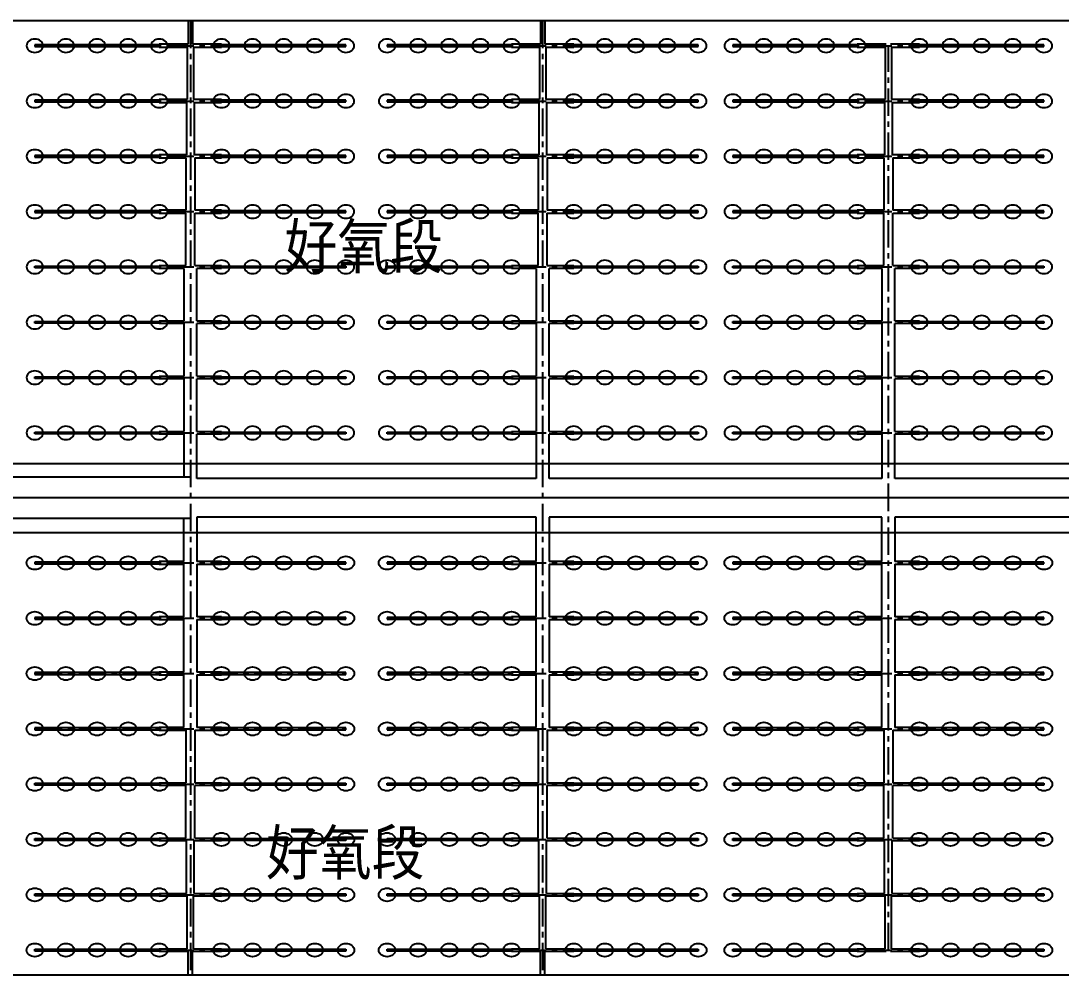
# Model space of a CAD drawing. Header units: millimetres. Extents: x 738100 to 1284508, y 138373 to 260796.
# Drawn here: x 799862 to 811900, y 197599 to 208641 of the extents above; entities that cross this region are included whole.
import ezdxf

# ---------------------------------------------------------------- set-up
doc = ezdxf.new("R2010")
doc.units = ezdxf.units.MM
doc.linetypes.add('CENTER', pattern=[50.8, 31.75, -6.35, 6.35, -6.35])
doc.layers.add('轴线', color=6, linetype='CENTER')
doc.styles.add('长仿宋体', font='simfang.ttf', dxfattribs={"width": 0.7})

msp = doc.modelspace()

# ---------------------------------------------------------------- linework, layer by layer
at = {"lineweight": -3, "ltscale": 100}
for p, q in [((843900.494, 208641.464), (779900.494, 208641.464)), ((843900.494, 197601.464), (779900.494, 197601.464))]:
    msp.add_line(p, q, dxfattribs=at)
at = {"ltscale": 10}
for p, q in [((801800.494, 208641.464), (801800.494, 208369.464)), ((801848.494, 208641.464), (801848.494, 208369.464)), ((805876.494, 208641.464), (805876.494, 208369.464)), ((805924.494, 208641.464), (805924.494, 208369.464)), ((800024.494, 208363.704), (800024.494, 208343.224)), ((801464.494, 208363.704), (800024.494, 208363.704)), ((800024.494, 208343.224), (801464.494, 208343.224)), ((801800.494, 208369.464), (801464.494, 208369.464)), ((801464.494, 208369.464), (801464.494, 208363.704)), ((801464.494, 208343.224), (801464.494, 208337.464)), ((801464.494, 208337.464), (801788.494, 208337.464)), ((801788.494, 208337.464), (801788.494, 207729.464)), ((802184.494, 208369.464), (801848.494, 208369.464)), ((801860.494, 208337.464), (802184.494, 208337.464)), ((801860.494, 208337.464), (801860.494, 207729.464)), ((802184.494, 208363.704), (802184.494, 208369.464)), ((803624.494, 208363.704), (802184.494, 208363.704)), ((802184.494, 208337.464), (802184.494, 208343.224)), ((802184.494, 208343.224), (803624.494, 208343.224)), ((803624.494, 208343.224), (803624.494, 208363.704)), ((804100.494, 208363.704), (804100.494, 208343.224)), ((805540.494, 208363.704), (804100.494, 208363.704)), ((804100.494, 208343.224), (805540.494, 208343.224)), ((805876.494, 208369.464), (805540.494, 208369.464)), ((805540.494, 208369.464), (805540.494, 208363.704)), ((805540.494, 208343.224), (805540.494, 208337.464)), ((805540.494, 208337.464), (805864.494, 208337.464)), ((805864.494, 208337.464), (805864.494, 207729.464)), ((806260.494, 208369.464), (805924.494, 208369.464)), ((805936.494, 208337.464), (806260.494, 208337.464)), ((805936.494, 208337.464), (805936.494, 207729.464)), ((806260.494, 208363.704), (806260.494, 208369.464)), ((807700.494, 208363.704), (806260.494, 208363.704)), ((806260.494, 208337.464), (806260.494, 208343.224)), ((806260.494, 208343.224), (807700.494, 208343.224)), ((807700.494, 208343.224), (807700.494, 208363.704)), ((808100.494, 208363.704), (808100.494, 208343.224)), ((809540.494, 208363.704), (808100.494, 208363.704)), ((808100.494, 208343.224), (809540.494, 208343.224)), ((809876.494, 208369.464), (809540.494, 208369.464)), ((809540.494, 208369.464), (809540.494, 208363.704)), ((809540.494, 208343.224), (809540.494, 208337.464)), ((809540.494, 208337.464), (809864.494, 208337.464)), ((809864.494, 208337.464), (809864.494, 207729.464)), ((810260.494, 208369.464), (809924.494, 208369.464)), ((809936.494, 208337.464), (810260.494, 208337.464)), ((809936.494, 208337.464), (809936.494, 207729.464)), ((810260.494, 208363.704), (810260.494, 208369.464)), ((811700.494, 208363.704), (810260.494, 208363.704)), ((810260.494, 208337.464), (810260.494, 208343.224)), ((810260.494, 208343.224), (811700.494, 208343.224)), ((811700.494, 208343.224), (811700.494, 208363.704)), ((800024.494, 207723.704), (800024.494, 207703.224)), ((801464.494, 207723.704), (800024.494, 207723.704)), ((800024.494, 207703.224), (801464.494, 207703.224)), ((801788.494, 207729.464), (801464.494, 207729.464)), ((801464.494, 207729.464), (801464.494, 207723.704)), ((801464.494, 207703.224), (801464.494, 207697.464)), ((801464.494, 207697.464), (801780.494, 207697.464)), ((801780.494, 207697.464), (801780.494, 207089.464)), ((802184.494, 207729.464), (801860.494, 207729.464)), ((801868.494, 207697.464), (802184.494, 207697.464)), ((801868.494, 207697.464), (801868.494, 207089.464)), ((802184.494, 207723.704), (802184.494, 207729.464)), ((803624.494, 207723.704), (802184.494, 207723.704)), ((802184.494, 207697.464), (802184.494, 207703.224)), ((802184.494, 207703.224), (803624.494, 207703.224)), ((803624.494, 207703.224), (803624.494, 207723.704)), ((804100.494, 207723.704), (804100.494, 207703.224)), ((805540.494, 207723.704), (804100.494, 207723.704)), ((804100.494, 207703.224), (805540.494, 207703.224)), ((805864.494, 207729.464), (805540.494, 207729.464)), ((805540.494, 207729.464), (805540.494, 207723.704)), ((805540.494, 207703.224), (805540.494, 207697.464)), ((805540.494, 207697.464), (805856.494, 207697.464)), ((805856.494, 207697.464), (805856.494, 207089.464)), ((806260.494, 207729.464), (805936.494, 207729.464)), ((805944.494, 207697.464), (806260.494, 207697.464)), ((805944.494, 207697.464), (805944.494, 207089.464)), ((806260.494, 207723.704), (806260.494, 207729.464)), ((807700.494, 207723.704), (806260.494, 207723.704)), ((806260.494, 207697.464), (806260.494, 207703.224)), ((806260.494, 207703.224), (807700.494, 207703.224)), ((807700.494, 207703.224), (807700.494, 207723.704)), ((808100.494, 207723.704), (808100.494, 207703.224)), ((809540.494, 207723.704), (808100.494, 207723.704)), ((808100.494, 207703.224), (809540.494, 207703.224)), ((809864.494, 207729.464), (809540.494, 207729.464)), ((809540.494, 207729.464), (809540.494, 207723.704)), ((809540.494, 207703.224), (809540.494, 207697.464)), ((809540.494, 207697.464), (809856.494, 207697.464)), ((809856.494, 207697.464), (809856.494, 207089.464)), ((810260.494, 207729.464), (809936.494, 207729.464)), ((809944.494, 207697.464), (810260.494, 207697.464)), ((809944.494, 207697.464), (809944.494, 207089.464)), ((810260.494, 207723.704), (810260.494, 207729.464)), ((811700.494, 207723.704), (810260.494, 207723.704)), ((810260.494, 207697.464), (810260.494, 207703.224)), ((810260.494, 207703.224), (811700.494, 207703.224)), ((811700.494, 207703.224), (811700.494, 207723.704)), ((800024.494, 207083.704), (800024.494, 207063.224)), ((801464.494, 207083.704), (800024.494, 207083.704)), ((800024.494, 207063.224), (801464.494, 207063.224)), ((801780.494, 207089.464), (801464.494, 207089.464)), ((801464.494, 207089.464), (801464.494, 207083.704)), ((801464.494, 207063.224), (801464.494, 207057.464)), ((801464.494, 207057.464), (801772.494, 207057.464)), ((801772.494, 207057.464), (801772.494, 206449.464)), ((802184.494, 207089.464), (801868.494, 207089.464)), ((801876.494, 207057.464), (802184.494, 207057.464)), ((801876.494, 207057.464), (801876.494, 206449.464)), ((802184.494, 207083.704), (802184.494, 207089.464)), ((803624.494, 207083.704), (802184.494, 207083.704)), ((802184.494, 207057.464), (802184.494, 207063.224)), ((802184.494, 207063.224), (803624.494, 207063.224)), ((803624.494, 207063.224), (803624.494, 207083.704)), ((804100.494, 207083.704), (804100.494, 207063.224)), ((805540.494, 207083.704), (804100.494, 207083.704)), ((804100.494, 207063.224), (805540.494, 207063.224)), ((805856.494, 207089.464), (805540.494, 207089.464)), ((805540.494, 207089.464), (805540.494, 207083.704)), ((805540.494, 207063.224), (805540.494, 207057.464)), ((805540.494, 207057.464), (805848.494, 207057.464)), ((805848.494, 207057.464), (805848.494, 206449.464)), ((806260.494, 207089.464), (805944.494, 207089.464)), ((805952.494, 207057.464), (806260.494, 207057.464)), ((805952.494, 207057.464), (805952.494, 206449.464)), ((806260.494, 207083.704), (806260.494, 207089.464)), ((807700.494, 207083.704), (806260.494, 207083.704)), ((806260.494, 207057.464), (806260.494, 207063.224)), ((806260.494, 207063.224), (807700.494, 207063.224)), ((807700.494, 207063.224), (807700.494, 207083.704)), ((808100.494, 207083.704), (808100.494, 207063.224)), ((809540.494, 207083.704), (808100.494, 207083.704)), ((808100.494, 207063.224), (809540.494, 207063.224)), ((809856.494, 207089.464), (809540.494, 207089.464)), ((809540.494, 207089.464), (809540.494, 207083.704)), ((809540.494, 207063.224), (809540.494, 207057.464)), ((809540.494, 207057.464), (809848.494, 207057.464)), ((809848.494, 207057.464), (809848.494, 206449.464)), ((810260.494, 207089.464), (809944.494, 207089.464)), ((809952.494, 207057.464), (810260.494, 207057.464)), ((809952.494, 207057.464), (809952.494, 206449.464)), ((810260.494, 207083.704), (810260.494, 207089.464)), ((811700.494, 207083.704), (810260.494, 207083.704)), ((810260.494, 207057.464), (810260.494, 207063.224)), ((810260.494, 207063.224), (811700.494, 207063.224)), ((811700.494, 207063.224), (811700.494, 207083.704)), ((800024.494, 206443.704), (800024.494, 206423.224)), ((801464.494, 206443.704), (800024.494, 206443.704)), ((800024.494, 206423.224), (801464.494, 206423.224)), ((801772.494, 206449.464), (801464.494, 206449.464)), ((801464.494, 206449.464), (801464.494, 206443.704)), ((801464.494, 206423.224), (801464.494, 206417.464)), ((801464.494, 206417.464), (801772.494, 206417.464)), ((801772.494, 205809.464), (801772.494, 206417.464)), ((802184.494, 206449.464), (801876.494, 206449.464)), ((801876.494, 206417.464), (802184.494, 206417.464)), ((801876.494, 205809.464), (801876.494, 206417.464)), ((802184.494, 206443.704), (802184.494, 206449.464)), ((803624.494, 206443.704), (802184.494, 206443.704)), ((802184.494, 206417.464), (802184.494, 206423.224)), ((802184.494, 206423.224), (803624.494, 206423.224)), ((803624.494, 206423.224), (803624.494, 206443.704)), ((804100.494, 206443.704), (804100.494, 206423.224)), ((805540.494, 206443.704), (804100.494, 206443.704)), ((804100.494, 206423.224), (805540.494, 206423.224)), ((805848.494, 206449.464), (805540.494, 206449.464)), ((805540.494, 206449.464), (805540.494, 206443.704)), ((805540.494, 206423.224), (805540.494, 206417.464)), ((805540.494, 206417.464), (805848.494, 206417.464)), ((805848.494, 205809.464), (805848.494, 206417.464)), ((806260.494, 206449.464), (805952.494, 206449.464)), ((805952.494, 206417.464), (806260.494, 206417.464)), ((805952.494, 205809.464), (805952.494, 206417.464)), ((806260.494, 206443.704), (806260.494, 206449.464)), ((807700.494, 206443.704), (806260.494, 206443.704)), ((806260.494, 206417.464), (806260.494, 206423.224)), ((806260.494, 206423.224), (807700.494, 206423.224)), ((807700.494, 206423.224), (807700.494, 206443.704)), ((808100.494, 206443.704), (808100.494, 206423.224)), ((809540.494, 206443.704), (808100.494, 206443.704)), ((808100.494, 206423.224), (809540.494, 206423.224)), ((809848.494, 206449.464), (809540.494, 206449.464)), ((809540.494, 206449.464), (809540.494, 206443.704)), ((809540.494, 206423.224), (809540.494, 206417.464)), ((809540.494, 206417.464), (809848.494, 206417.464)), ((809848.494, 205809.464), (809848.494, 206417.464)), ((810260.494, 206449.464), (809952.494, 206449.464)), ((809952.494, 206417.464), (810260.494, 206417.464)), ((809952.494, 205809.464), (809952.494, 206417.464)), ((810260.494, 206443.704), (810260.494, 206449.464)), ((811700.494, 206443.704), (810260.494, 206443.704)), ((810260.494, 206417.464), (810260.494, 206423.224)), ((810260.494, 206423.224), (811700.494, 206423.224)), ((811700.494, 206423.224), (811700.494, 206443.704)), ((800024.494, 205783.224), (800024.494, 205803.704)), ((800024.494, 205803.704), (801464.494, 205803.704)), ((801464.494, 205783.224), (800024.494, 205783.224)), ((801464.494, 205803.704), (801464.494, 205809.464)), ((801464.494, 205809.464), (801772.494, 205809.464)), ((801464.494, 205777.464), (801464.494, 205783.224)), ((801748.494, 205777.464), (801464.494, 205777.464)), ((801748.494, 205777.464), (801748.494, 205169.464)), ((801876.494, 205809.464), (802184.494, 205809.464)), ((802184.494, 205777.464), (801900.494, 205777.464)), ((801900.494, 205169.464), (801900.494, 205777.464)), ((802184.494, 205809.464), (802184.494, 205803.704)), ((802184.494, 205803.704), (803624.494, 205803.704)), ((803624.494, 205783.224), (802184.494, 205783.224)), ((802184.494, 205783.224), (802184.494, 205777.464)), ((803624.494, 205803.704), (803624.494, 205783.224)), ((804100.494, 205783.224), (804100.494, 205803.704)), ((804100.494, 205803.704), (805540.494, 205803.704)), ((805540.494, 205783.224), (804100.494, 205783.224)), ((805540.494, 205803.704), (805540.494, 205809.464)), ((805540.494, 205809.464), (805848.494, 205809.464)), ((805540.494, 205777.464), (805540.494, 205783.224)), ((805824.494, 205777.464), (805540.494, 205777.464)), ((805824.494, 205777.464), (805824.494, 205169.464)), ((805952.494, 205809.464), (806260.494, 205809.464)), ((806260.494, 205777.464), (805976.494, 205777.464)), ((805976.494, 205169.464), (805976.494, 205777.464)), ((806260.494, 205809.464), (806260.494, 205803.704)), ((806260.494, 205803.704), (807700.494, 205803.704)), ((807700.494, 205783.224), (806260.494, 205783.224)), ((806260.494, 205783.224), (806260.494, 205777.464)), ((807700.494, 205803.704), (807700.494, 205783.224)), ((808100.494, 205783.224), (808100.494, 205803.704)), ((808100.494, 205803.704), (809540.494, 205803.704)), ((809540.494, 205783.224), (808100.494, 205783.224)), ((809540.494, 205803.704), (809540.494, 205809.464)), ((809540.494, 205809.464), (809848.494, 205809.464)), ((809540.494, 205777.464), (809540.494, 205783.224)), ((809824.494, 205777.464), (809540.494, 205777.464)), ((809824.494, 205777.464), (809824.494, 205169.464)), ((809952.494, 205809.464), (810260.494, 205809.464)), ((810260.494, 205777.464), (809976.494, 205777.464)), ((809976.494, 205169.464), (809976.494, 205777.464)), ((810260.494, 205809.464), (810260.494, 205803.704)), ((810260.494, 205803.704), (811700.494, 205803.704)), ((811700.494, 205783.224), (810260.494, 205783.224)), ((810260.494, 205783.224), (810260.494, 205777.464)), ((811700.494, 205803.704), (811700.494, 205783.224)), ((800024.494, 205143.224), (800024.494, 205163.704)), ((800024.494, 205163.704), (801464.494, 205163.704)), ((801464.494, 205143.224), (800024.494, 205143.224)), ((801464.494, 205163.704), (801464.494, 205169.464)), ((801464.494, 205169.464), (801748.494, 205169.464)), ((801464.494, 205137.464), (801464.494, 205143.224)), ((801748.494, 205137.464), (801464.494, 205137.464)), ((801748.494, 205137.464), (801748.494, 204529.464)), ((801900.494, 205169.464), (802184.494, 205169.464)), ((802184.494, 205137.464), (801900.494, 205137.464)), ((801900.494, 204529.464), (801900.494, 205137.464)), ((802184.494, 205169.464), (802184.494, 205163.704)), ((802184.494, 205163.704), (803624.494, 205163.704)), ((803624.494, 205143.224), (802184.494, 205143.224)), ((802184.494, 205143.224), (802184.494, 205137.464)), ((803624.494, 205163.704), (803624.494, 205143.224)), ((804100.494, 205143.224), (804100.494, 205163.704)), ((804100.494, 205163.704), (805540.494, 205163.704)), ((805540.494, 205143.224), (804100.494, 205143.224)), ((805540.494, 205163.704), (805540.494, 205169.464)), ((805540.494, 205169.464), (805824.494, 205169.464)), ((805540.494, 205137.464), (805540.494, 205143.224)), ((805824.494, 205137.464), (805540.494, 205137.464)), ((805824.494, 205137.464), (805824.494, 204529.464)), ((805976.494, 205169.464), (806260.494, 205169.464)), ((806260.494, 205137.464), (805976.494, 205137.464)), ((805976.494, 204529.464), (805976.494, 205137.464)), ((806260.494, 205169.464), (806260.494, 205163.704)), ((806260.494, 205163.704), (807700.494, 205163.704)), ((807700.494, 205143.224), (806260.494, 205143.224)), ((806260.494, 205143.224), (806260.494, 205137.464)), ((807700.494, 205163.704), (807700.494, 205143.224)), ((808100.494, 205143.224), (808100.494, 205163.704)), ((808100.494, 205163.704), (809540.494, 205163.704)), ((809540.494, 205143.224), (808100.494, 205143.224)), ((809540.494, 205163.704), (809540.494, 205169.464)), ((809540.494, 205169.464), (809824.494, 205169.464)), ((809540.494, 205137.464), (809540.494, 205143.224)), ((809824.494, 205137.464), (809540.494, 205137.464)), ((809824.494, 205137.464), (809824.494, 204529.464)), ((809976.494, 205169.464), (810260.494, 205169.464)), ((810260.494, 205137.464), (809976.494, 205137.464)), ((809976.494, 204529.464), (809976.494, 205137.464)), ((810260.494, 205169.464), (810260.494, 205163.704)), ((810260.494, 205163.704), (811700.494, 205163.704)), ((811700.494, 205143.224), (810260.494, 205143.224)), ((810260.494, 205143.224), (810260.494, 205137.464)), ((811700.494, 205163.704), (811700.494, 205143.224)), ((801464.494, 204523.704), (801464.494, 204529.464)), ((801464.494, 204529.464), (801748.494, 204529.464)), ((801900.494, 204529.464), (802184.494, 204529.464)), ((802184.494, 204529.464), (802184.494, 204523.704)), ((805540.494, 204523.704), (805540.494, 204529.464)), ((805540.494, 204529.464), (805824.494, 204529.464)), ((805976.494, 204529.464), (806260.494, 204529.464)), ((806260.494, 204529.464), (806260.494, 204523.704)), ((809540.494, 204523.704), (809540.494, 204529.464)), ((809540.494, 204529.464), (809824.494, 204529.464)), ((809976.494, 204529.464), (810260.494, 204529.464)), ((810260.494, 204529.464), (810260.494, 204523.704)), ((800024.494, 204503.224), (800024.494, 204523.704)), ((800024.494, 204523.704), (801464.494, 204523.704)), ((801464.494, 204503.224), (800024.494, 204503.224)), ((801464.494, 204497.464), (801464.494, 204503.224)), ((801748.494, 204497.464), (801464.494, 204497.464)), ((801748.494, 204497.464), (801748.494, 203889.464)), ((802184.494, 204497.464), (801900.494, 204497.464)), ((801900.494, 203889.464), (801900.494, 204497.464)), ((802184.494, 204523.704), (803624.494, 204523.704)), ((803624.494, 204503.224), (802184.494, 204503.224)), ((802184.494, 204503.224), (802184.494, 204497.464)), ((803624.494, 204523.704), (803624.494, 204503.224)), ((804100.494, 204503.224), (804100.494, 204523.704)), ((804100.494, 204523.704), (805540.494, 204523.704)), ((805540.494, 204503.224), (804100.494, 204503.224)), ((805540.494, 204497.464), (805540.494, 204503.224)), ((805824.494, 204497.464), (805540.494, 204497.464)), ((805824.494, 204497.464), (805824.494, 203889.464)), ((806260.494, 204497.464), (805976.494, 204497.464)), ((805976.494, 203889.464), (805976.494, 204497.464)), ((806260.494, 204523.704), (807700.494, 204523.704)), ((807700.494, 204503.224), (806260.494, 204503.224)), ((806260.494, 204503.224), (806260.494, 204497.464)), ((807700.494, 204523.704), (807700.494, 204503.224)), ((808100.494, 204503.224), (808100.494, 204523.704)), ((808100.494, 204523.704), (809540.494, 204523.704)), ((809540.494, 204503.224), (808100.494, 204503.224)), ((809540.494, 204497.464), (809540.494, 204503.224)), ((809824.494, 204497.464), (809540.494, 204497.464)), ((809824.494, 204497.464), (809824.494, 203889.464)), ((810260.494, 204497.464), (809976.494, 204497.464)), ((809976.494, 203889.464), (809976.494, 204497.464)), ((810260.494, 204523.704), (811700.494, 204523.704)), ((811700.494, 204503.224), (810260.494, 204503.224)), ((810260.494, 204503.224), (810260.494, 204497.464)), ((811700.494, 204523.704), (811700.494, 204503.224)), ((800024.494, 203863.224), (800024.494, 203883.704)), ((800024.494, 203883.704), (801464.494, 203883.704)), ((801464.494, 203863.224), (800024.494, 203863.224)), ((801464.494, 203883.704), (801464.494, 203889.464)), ((801464.494, 203889.464), (801748.494, 203889.464)), ((801464.494, 203857.464), (801464.494, 203863.224)), ((801748.494, 203857.464), (801464.494, 203857.464)), ((801748.494, 203857.464), (801748.494, 203361.464)), ((801900.494, 203889.464), (802184.494, 203889.464)), ((802184.494, 203857.464), (801900.494, 203857.464)), ((801900.494, 203345.464), (801900.494, 203857.464)), ((802184.494, 203889.464), (802184.494, 203883.704)), ((802184.494, 203883.704), (803624.494, 203883.704)), ((803624.494, 203863.224), (802184.494, 203863.224)), ((802184.494, 203863.224), (802184.494, 203857.464)), ((803624.494, 203883.704), (803624.494, 203863.224)), ((804100.494, 203863.224), (804100.494, 203883.704)), ((804100.494, 203883.704), (805540.494, 203883.704)), ((805540.494, 203863.224), (804100.494, 203863.224)), ((805540.494, 203883.704), (805540.494, 203889.464)), ((805540.494, 203889.464), (805824.494, 203889.464)), ((805540.494, 203857.464), (805540.494, 203863.224)), ((805824.494, 203857.464), (805540.494, 203857.464)), ((805824.494, 203857.464), (805824.494, 203345.464)), ((805976.494, 203889.464), (806260.494, 203889.464)), ((806260.494, 203857.464), (805976.494, 203857.464)), ((805976.494, 203345.464), (805976.494, 203857.464)), ((806260.494, 203889.464), (806260.494, 203883.704)), ((806260.494, 203883.704), (807700.494, 203883.704)), ((807700.494, 203863.224), (806260.494, 203863.224)), ((806260.494, 203863.224), (806260.494, 203857.464)), ((807700.494, 203883.704), (807700.494, 203863.224)), ((808100.494, 203863.224), (808100.494, 203883.704)), ((808100.494, 203883.704), (809540.494, 203883.704)), ((809540.494, 203863.224), (808100.494, 203863.224)), ((809540.494, 203883.704), (809540.494, 203889.464)), ((809540.494, 203889.464), (809824.494, 203889.464)), ((809540.494, 203857.464), (809540.494, 203863.224)), ((809824.494, 203857.464), (809540.494, 203857.464)), ((809824.494, 203857.464), (809824.494, 203345.464)), ((809976.494, 203889.464), (810260.494, 203889.464)), ((810260.494, 203857.464), (809976.494, 203857.464)), ((809976.494, 203345.464), (809976.494, 203857.464)), ((810260.494, 203889.464), (810260.494, 203883.704)), ((810260.494, 203883.704), (811700.494, 203883.704)), ((811700.494, 203863.224), (810260.494, 203863.224)), ((810260.494, 203863.224), (810260.494, 203857.464)), ((811700.494, 203883.704), (811700.494, 203863.224)), ((779900.494, 203521.464), (843900.494, 203521.464)), ((801824.494, 203361.464), (797976.494, 203361.464)), ((805824.494, 203345.464), (801900.494, 203345.464)), ((809824.494, 203345.464), (805976.494, 203345.464)), ((813824.494, 203345.464), (809976.494, 203345.464)), ((801824.494, 202881.464), (797976.494, 202881.464)), ((801748.494, 202385.464), (801748.494, 202881.464)), ((801900.494, 202897.464), (801900.494, 202385.464)), ((805824.494, 202897.464), (801900.494, 202897.464)), ((805824.494, 202385.464), (805824.494, 202897.464)), ((805976.494, 202897.464), (805976.494, 202385.464)), ((809824.494, 202897.464), (805976.494, 202897.464)), ((809824.494, 202385.464), (809824.494, 202897.464)), ((809976.494, 202897.464), (809976.494, 202385.464)), ((813824.494, 202897.464), (809976.494, 202897.464)), ((779900.494, 202721.464), (843900.494, 202721.464)), ((800024.494, 202379.704), (800024.494, 202359.224)), ((801464.494, 202379.704), (800024.494, 202379.704)), ((800024.494, 202359.224), (801464.494, 202359.224)), ((801748.494, 202385.464), (801464.494, 202385.464)), ((801464.494, 202385.464), (801464.494, 202379.704)), ((801464.494, 202359.224), (801464.494, 202353.464)), ((802184.494, 202385.464), (801900.494, 202385.464)), ((802184.494, 202379.704), (802184.494, 202385.464)), ((803624.494, 202379.704), (802184.494, 202379.704)), ((802184.494, 202353.464), (802184.494, 202359.224)), ((802184.494, 202359.224), (803624.494, 202359.224)), ((803624.494, 202359.224), (803624.494, 202379.704)), ((804100.494, 202379.704), (804100.494, 202359.224)), ((805540.494, 202379.704), (804100.494, 202379.704)), ((804100.494, 202359.224), (805540.494, 202359.224)), ((805824.494, 202385.464), (805540.494, 202385.464)), ((805540.494, 202385.464), (805540.494, 202379.704)), ((805540.494, 202359.224), (805540.494, 202353.464)), ((806260.494, 202385.464), (805976.494, 202385.464)), ((806260.494, 202379.704), (806260.494, 202385.464)), ((807700.494, 202379.704), (806260.494, 202379.704)), ((806260.494, 202353.464), (806260.494, 202359.224)), ((806260.494, 202359.224), (807700.494, 202359.224)), ((807700.494, 202359.224), (807700.494, 202379.704)), ((808100.494, 202379.704), (808100.494, 202359.224)), ((809540.494, 202379.704), (808100.494, 202379.704)), ((808100.494, 202359.224), (809540.494, 202359.224)), ((809824.494, 202385.464), (809540.494, 202385.464)), ((809540.494, 202385.464), (809540.494, 202379.704)), ((809540.494, 202359.224), (809540.494, 202353.464)), ((810260.494, 202385.464), (809976.494, 202385.464)), ((810260.494, 202379.704), (810260.494, 202385.464)), ((811700.494, 202379.704), (810260.494, 202379.704)), ((810260.494, 202353.464), (810260.494, 202359.224)), ((810260.494, 202359.224), (811700.494, 202359.224)), ((811700.494, 202359.224), (811700.494, 202379.704)), ((801464.494, 202353.464), (801748.494, 202353.464)), ((801748.494, 201745.464), (801748.494, 202353.464)), ((801900.494, 202353.464), (802184.494, 202353.464)), ((801900.494, 202353.464), (801900.494, 201745.464)), ((805540.494, 202353.464), (805824.494, 202353.464)), ((805824.494, 201745.464), (805824.494, 202353.464)), ((805976.494, 202353.464), (806260.494, 202353.464)), ((805976.494, 202353.464), (805976.494, 201745.464)), ((809540.494, 202353.464), (809824.494, 202353.464)), ((809824.494, 201745.464), (809824.494, 202353.464)), ((809976.494, 202353.464), (810260.494, 202353.464)), ((809976.494, 202353.464), (809976.494, 201745.464)), ((800024.494, 201739.704), (800024.494, 201719.224)), ((801464.494, 201739.704), (800024.494, 201739.704)), ((800024.494, 201719.224), (801464.494, 201719.224)), ((801748.494, 201745.464), (801464.494, 201745.464)), ((801464.494, 201745.464), (801464.494, 201739.704)), ((801464.494, 201719.224), (801464.494, 201713.464)), ((801464.494, 201713.464), (801748.494, 201713.464)), ((801748.494, 201105.464), (801748.494, 201713.464)), ((802184.494, 201745.464), (801900.494, 201745.464)), ((801900.494, 201713.464), (802184.494, 201713.464)), ((801900.494, 201713.464), (801900.494, 201105.464)), ((802184.494, 201739.704), (802184.494, 201745.464)), ((803624.494, 201739.704), (802184.494, 201739.704)), ((802184.494, 201713.464), (802184.494, 201719.224)), ((802184.494, 201719.224), (803624.494, 201719.224)), ((803624.494, 201719.224), (803624.494, 201739.704)), ((804100.494, 201739.704), (804100.494, 201719.224)), ((805540.494, 201739.704), (804100.494, 201739.704)), ((804100.494, 201719.224), (805540.494, 201719.224)), ((805824.494, 201745.464), (805540.494, 201745.464)), ((805540.494, 201745.464), (805540.494, 201739.704)), ((805540.494, 201719.224), (805540.494, 201713.464)), ((805540.494, 201713.464), (805824.494, 201713.464)), ((805824.494, 201105.464), (805824.494, 201713.464)), ((806260.494, 201745.464), (805976.494, 201745.464)), ((805976.494, 201713.464), (806260.494, 201713.464)), ((805976.494, 201713.464), (805976.494, 201105.464)), ((806260.494, 201739.704), (806260.494, 201745.464)), ((807700.494, 201739.704), (806260.494, 201739.704)), ((806260.494, 201713.464), (806260.494, 201719.224)), ((806260.494, 201719.224), (807700.494, 201719.224)), ((807700.494, 201719.224), (807700.494, 201739.704)), ((808100.494, 201739.704), (808100.494, 201719.224)), ((809540.494, 201739.704), (808100.494, 201739.704)), ((808100.494, 201719.224), (809540.494, 201719.224)), ((809824.494, 201745.464), (809540.494, 201745.464)), ((809540.494, 201745.464), (809540.494, 201739.704)), ((809540.494, 201719.224), (809540.494, 201713.464)), ((809540.494, 201713.464), (809824.494, 201713.464)), ((809824.494, 201105.464), (809824.494, 201713.464)), ((810260.494, 201745.464), (809976.494, 201745.464)), ((809976.494, 201713.464), (810260.494, 201713.464)), ((809976.494, 201713.464), (809976.494, 201105.464)), ((810260.494, 201739.704), (810260.494, 201745.464)), ((811700.494, 201739.704), (810260.494, 201739.704)), ((810260.494, 201713.464), (810260.494, 201719.224)), ((810260.494, 201719.224), (811700.494, 201719.224)), ((811700.494, 201719.224), (811700.494, 201739.704)), ((800024.494, 201099.704), (800024.494, 201079.224)), ((801464.494, 201099.704), (800024.494, 201099.704)), ((800024.494, 201079.224), (801464.494, 201079.224)), ((801748.494, 201105.464), (801464.494, 201105.464)), ((801464.494, 201105.464), (801464.494, 201099.704)), ((801464.494, 201079.224), (801464.494, 201073.464)), ((801464.494, 201073.464), (801748.494, 201073.464)), ((801748.494, 200465.464), (801748.494, 201073.464)), ((802184.494, 201105.464), (801900.494, 201105.464)), ((801900.494, 201073.464), (802184.494, 201073.464)), ((801900.494, 201073.464), (801900.494, 200465.464)), ((802184.494, 201099.704), (802184.494, 201105.464)), ((803624.494, 201099.704), (802184.494, 201099.704)), ((802184.494, 201073.464), (802184.494, 201079.224)), ((802184.494, 201079.224), (803624.494, 201079.224)), ((803624.494, 201079.224), (803624.494, 201099.704)), ((804100.494, 201099.704), (804100.494, 201079.224)), ((805540.494, 201099.704), (804100.494, 201099.704)), ((804100.494, 201079.224), (805540.494, 201079.224)), ((805824.494, 201105.464), (805540.494, 201105.464)), ((805540.494, 201105.464), (805540.494, 201099.704)), ((805540.494, 201079.224), (805540.494, 201073.464)), ((805540.494, 201073.464), (805824.494, 201073.464)), ((805824.494, 200465.464), (805824.494, 201073.464)), ((806260.494, 201105.464), (805976.494, 201105.464)), ((805976.494, 201073.464), (806260.494, 201073.464)), ((805976.494, 201073.464), (805976.494, 200465.464)), ((806260.494, 201099.704), (806260.494, 201105.464)), ((807700.494, 201099.704), (806260.494, 201099.704)), ((806260.494, 201073.464), (806260.494, 201079.224)), ((806260.494, 201079.224), (807700.494, 201079.224)), ((807700.494, 201079.224), (807700.494, 201099.704)), ((808100.494, 201099.704), (808100.494, 201079.224)), ((809540.494, 201099.704), (808100.494, 201099.704)), ((808100.494, 201079.224), (809540.494, 201079.224)), ((809824.494, 201105.464), (809540.494, 201105.464)), ((809540.494, 201105.464), (809540.494, 201099.704)), ((809540.494, 201079.224), (809540.494, 201073.464)), ((809540.494, 201073.464), (809824.494, 201073.464)), ((809824.494, 200465.464), (809824.494, 201073.464)), ((810260.494, 201105.464), (809976.494, 201105.464)), ((809976.494, 201073.464), (810260.494, 201073.464)), ((809976.494, 201073.464), (809976.494, 200465.464)), ((810260.494, 201099.704), (810260.494, 201105.464)), ((811700.494, 201099.704), (810260.494, 201099.704)), ((810260.494, 201073.464), (810260.494, 201079.224)), ((810260.494, 201079.224), (811700.494, 201079.224)), ((811700.494, 201079.224), (811700.494, 201099.704)), ((800024.494, 200459.704), (800024.494, 200439.224)), ((801464.494, 200459.704), (800024.494, 200459.704)), ((800024.494, 200439.224), (801464.494, 200439.224)), ((801748.494, 200465.464), (801464.494, 200465.464)), ((801464.494, 200465.464), (801464.494, 200459.704)), ((801464.494, 200439.224), (801464.494, 200433.464)), ((801464.494, 200433.464), (801772.494, 200433.464)), ((801772.494, 200433.464), (801772.494, 199825.464)), ((801876.494, 200433.464), (802184.494, 200433.464)), ((801876.494, 200433.464), (801876.494, 199825.464)), ((802184.494, 200465.464), (801900.494, 200465.464)), ((802184.494, 200459.704), (802184.494, 200465.464)), ((803624.494, 200459.704), (802184.494, 200459.704)), ((802184.494, 200433.464), (802184.494, 200439.224)), ((802184.494, 200439.224), (803624.494, 200439.224)), ((803624.494, 200439.224), (803624.494, 200459.704)), ((804100.494, 200459.704), (804100.494, 200439.224)), ((805540.494, 200459.704), (804100.494, 200459.704)), ((804100.494, 200439.224), (805540.494, 200439.224)), ((805824.494, 200465.464), (805540.494, 200465.464)), ((805540.494, 200465.464), (805540.494, 200459.704)), ((805540.494, 200439.224), (805540.494, 200433.464)), ((805540.494, 200433.464), (805848.494, 200433.464)), ((805848.494, 200433.464), (805848.494, 199825.464)), ((805952.494, 200433.464), (806260.494, 200433.464)), ((805952.494, 200433.464), (805952.494, 199825.464)), ((806260.494, 200465.464), (805976.494, 200465.464)), ((806260.494, 200459.704), (806260.494, 200465.464)), ((807700.494, 200459.704), (806260.494, 200459.704)), ((806260.494, 200433.464), (806260.494, 200439.224)), ((806260.494, 200439.224), (807700.494, 200439.224)), ((807700.494, 200439.224), (807700.494, 200459.704)), ((808100.494, 200459.704), (808100.494, 200439.224)), ((809540.494, 200459.704), (808100.494, 200459.704)), ((808100.494, 200439.224), (809540.494, 200439.224)), ((809824.494, 200465.464), (809540.494, 200465.464)), ((809540.494, 200465.464), (809540.494, 200459.704)), ((809540.494, 200439.224), (809540.494, 200433.464)), ((809540.494, 200433.464), (809848.494, 200433.464)), ((809848.494, 200433.464), (809848.494, 199825.464)), ((809952.494, 200433.464), (810260.494, 200433.464)), ((809952.494, 200433.464), (809952.494, 199825.464)), ((810260.494, 200465.464), (809976.494, 200465.464)), ((810260.494, 200459.704), (810260.494, 200465.464)), ((811700.494, 200459.704), (810260.494, 200459.704)), ((810260.494, 200433.464), (810260.494, 200439.224)), ((810260.494, 200439.224), (811700.494, 200439.224)), ((811700.494, 200439.224), (811700.494, 200459.704)), ((800024.494, 199799.224), (800024.494, 199819.704)), ((800024.494, 199819.704), (801464.494, 199819.704)), ((801464.494, 199799.224), (800024.494, 199799.224)), ((801464.494, 199819.704), (801464.494, 199825.464)), ((801464.494, 199825.464), (801772.494, 199825.464)), ((801464.494, 199793.464), (801464.494, 199799.224)), ((801772.494, 199793.464), (801464.494, 199793.464)), ((801772.494, 199185.464), (801772.494, 199793.464)), ((801876.494, 199825.464), (802184.494, 199825.464)), ((802184.494, 199793.464), (801876.494, 199793.464)), ((801876.494, 199185.464), (801876.494, 199793.464)), ((802184.494, 199825.464), (802184.494, 199819.704)), ((802184.494, 199819.704), (803624.494, 199819.704)), ((803624.494, 199799.224), (802184.494, 199799.224)), ((802184.494, 199799.224), (802184.494, 199793.464)), ((803624.494, 199819.704), (803624.494, 199799.224)), ((804100.494, 199799.224), (804100.494, 199819.704)), ((804100.494, 199819.704), (805540.494, 199819.704)), ((805540.494, 199799.224), (804100.494, 199799.224)), ((805540.494, 199819.704), (805540.494, 199825.464)), ((805540.494, 199825.464), (805848.494, 199825.464)), ((805540.494, 199793.464), (805540.494, 199799.224)), ((805848.494, 199793.464), (805540.494, 199793.464)), ((805848.494, 199185.464), (805848.494, 199793.464)), ((805952.494, 199825.464), (806260.494, 199825.464)), ((806260.494, 199793.464), (805952.494, 199793.464)), ((805952.494, 199185.464), (805952.494, 199793.464)), ((806260.494, 199825.464), (806260.494, 199819.704)), ((806260.494, 199819.704), (807700.494, 199819.704)), ((807700.494, 199799.224), (806260.494, 199799.224)), ((806260.494, 199799.224), (806260.494, 199793.464)), ((807700.494, 199819.704), (807700.494, 199799.224)), ((808100.494, 199799.224), (808100.494, 199819.704)), ((808100.494, 199819.704), (809540.494, 199819.704)), ((809540.494, 199799.224), (808100.494, 199799.224)), ((809540.494, 199819.704), (809540.494, 199825.464)), ((809540.494, 199825.464), (809848.494, 199825.464)), ((809540.494, 199793.464), (809540.494, 199799.224)), ((809848.494, 199793.464), (809540.494, 199793.464)), ((809848.494, 199185.464), (809848.494, 199793.464)), ((809952.494, 199825.464), (810260.494, 199825.464)), ((810260.494, 199793.464), (809952.494, 199793.464)), ((809952.494, 199185.464), (809952.494, 199793.464)), ((810260.494, 199825.464), (810260.494, 199819.704)), ((810260.494, 199819.704), (811700.494, 199819.704)), ((811700.494, 199799.224), (810260.494, 199799.224)), ((810260.494, 199799.224), (810260.494, 199793.464)), ((811700.494, 199819.704), (811700.494, 199799.224)), ((800024.494, 199159.224), (800024.494, 199179.704)), ((800024.494, 199179.704), (801464.494, 199179.704)), ((801464.494, 199159.224), (800024.494, 199159.224)), ((801464.494, 199179.704), (801464.494, 199185.464)), ((801464.494, 199185.464), (801772.494, 199185.464)), ((801464.494, 199153.464), (801464.494, 199159.224)), ((801780.494, 199153.464), (801464.494, 199153.464)), ((801780.494, 198545.464), (801780.494, 199153.464)), ((802184.494, 199153.464), (801868.494, 199153.464)), ((801868.494, 198545.464), (801868.494, 199153.464)), ((801876.494, 199185.464), (802184.494, 199185.464)), ((802184.494, 199185.464), (802184.494, 199179.704)), ((802184.494, 199179.704), (803624.494, 199179.704)), ((803624.494, 199159.224), (802184.494, 199159.224)), ((802184.494, 199159.224), (802184.494, 199153.464)), ((803624.494, 199179.704), (803624.494, 199159.224)), ((804100.494, 199159.224), (804100.494, 199179.704)), ((804100.494, 199179.704), (805540.494, 199179.704)), ((805540.494, 199159.224), (804100.494, 199159.224)), ((805540.494, 199179.704), (805540.494, 199185.464)), ((805540.494, 199185.464), (805848.494, 199185.464)), ((805540.494, 199153.464), (805540.494, 199159.224)), ((805856.494, 199153.464), (805540.494, 199153.464)), ((805856.494, 198545.464), (805856.494, 199153.464)), ((806260.494, 199153.464), (805944.494, 199153.464)), ((805944.494, 198545.464), (805944.494, 199153.464)), ((805952.494, 199185.464), (806260.494, 199185.464)), ((806260.494, 199185.464), (806260.494, 199179.704)), ((806260.494, 199179.704), (807700.494, 199179.704)), ((807700.494, 199159.224), (806260.494, 199159.224)), ((806260.494, 199159.224), (806260.494, 199153.464)), ((807700.494, 199179.704), (807700.494, 199159.224)), ((808100.494, 199159.224), (808100.494, 199179.704)), ((808100.494, 199179.704), (809540.494, 199179.704)), ((809540.494, 199159.224), (808100.494, 199159.224)), ((809540.494, 199179.704), (809540.494, 199185.464)), ((809540.494, 199185.464), (809848.494, 199185.464)), ((809540.494, 199153.464), (809540.494, 199159.224)), ((809856.494, 199153.464), (809540.494, 199153.464)), ((809856.494, 198545.464), (809856.494, 199153.464)), ((810260.494, 199153.464), (809944.494, 199153.464)), ((809944.494, 198545.464), (809944.494, 199153.464)), ((809952.494, 199185.464), (810260.494, 199185.464)), ((810260.494, 199185.464), (810260.494, 199179.704)), ((810260.494, 199179.704), (811700.494, 199179.704)), ((811700.494, 199159.224), (810260.494, 199159.224)), ((810260.494, 199159.224), (810260.494, 199153.464)), ((811700.494, 199179.704), (811700.494, 199159.224)), ((800024.494, 198519.224), (800024.494, 198539.704)), ((800024.494, 198539.704), (801464.494, 198539.704)), ((801464.494, 198519.224), (800024.494, 198519.224)), ((801464.494, 198539.704), (801464.494, 198545.464)), ((801464.494, 198545.464), (801780.494, 198545.464)), ((801464.494, 198513.464), (801464.494, 198519.224)), ((801788.494, 198513.464), (801464.494, 198513.464)), ((801788.494, 197905.464), (801788.494, 198513.464)), ((802184.494, 198513.464), (801860.494, 198513.464)), ((801860.494, 197905.464), (801860.494, 198513.464)), ((801868.494, 198545.464), (802184.494, 198545.464)), ((802184.494, 198545.464), (802184.494, 198539.704)), ((802184.494, 198539.704), (803624.494, 198539.704)), ((803624.494, 198519.224), (802184.494, 198519.224)), ((802184.494, 198519.224), (802184.494, 198513.464)), ((803624.494, 198539.704), (803624.494, 198519.224)), ((804100.494, 198519.224), (804100.494, 198539.704)), ((804100.494, 198539.704), (805540.494, 198539.704)), ((805540.494, 198519.224), (804100.494, 198519.224)), ((805540.494, 198539.704), (805540.494, 198545.464)), ((805540.494, 198545.464), (805856.494, 198545.464)), ((805540.494, 198513.464), (805540.494, 198519.224)), ((805864.494, 198513.464), (805540.494, 198513.464)), ((805864.494, 197905.464), (805864.494, 198513.464)), ((806260.494, 198513.464), (805936.494, 198513.464)), ((805936.494, 197905.464), (805936.494, 198513.464)), ((805944.494, 198545.464), (806260.494, 198545.464)), ((806260.494, 198545.464), (806260.494, 198539.704)), ((806260.494, 198539.704), (807700.494, 198539.704)), ((807700.494, 198519.224), (806260.494, 198519.224)), ((806260.494, 198519.224), (806260.494, 198513.464)), ((807700.494, 198539.704), (807700.494, 198519.224)), ((808100.494, 198519.224), (808100.494, 198539.704)), ((808100.494, 198539.704), (809540.494, 198539.704)), ((809540.494, 198519.224), (808100.494, 198519.224)), ((809540.494, 198539.704), (809540.494, 198545.464)), ((809540.494, 198545.464), (809856.494, 198545.464)), ((809540.494, 198513.464), (809540.494, 198519.224)), ((809864.494, 198513.464), (809540.494, 198513.464)), ((809864.494, 197905.464), (809864.494, 198513.464)), ((810260.494, 198513.464), (809936.494, 198513.464)), ((809936.494, 197905.464), (809936.494, 198513.464)), ((809944.494, 198545.464), (810260.494, 198545.464)), ((810260.494, 198545.464), (810260.494, 198539.704)), ((810260.494, 198539.704), (811700.494, 198539.704)), ((811700.494, 198519.224), (810260.494, 198519.224)), ((810260.494, 198519.224), (810260.494, 198513.464)), ((811700.494, 198539.704), (811700.494, 198519.224)), ((801464.494, 197899.704), (801464.494, 197905.464)), ((801464.494, 197905.464), (801788.494, 197905.464)), ((801860.494, 197905.464), (802184.494, 197905.464)), ((802184.494, 197905.464), (802184.494, 197899.704)), ((805540.494, 197899.704), (805540.494, 197905.464)), ((805540.494, 197905.464), (805864.494, 197905.464)), ((805936.494, 197905.464), (806260.494, 197905.464)), ((806260.494, 197905.464), (806260.494, 197899.704)), ((809540.494, 197899.704), (809540.494, 197905.464)), ((809540.494, 197905.464), (809864.494, 197905.464)), ((809936.494, 197905.464), (810260.494, 197905.464)), ((810260.494, 197905.464), (810260.494, 197899.704)), ((800024.494, 197879.224), (800024.494, 197899.704)), ((800024.494, 197899.704), (801464.494, 197899.704)), ((801464.494, 197879.224), (800024.494, 197879.224)), ((801464.494, 197873.464), (801464.494, 197879.224)), ((801800.494, 197873.464), (801464.494, 197873.464)), ((801800.494, 197601.464), (801800.494, 197873.464)), ((801848.494, 197601.464), (801848.494, 197873.464)), ((802184.494, 197873.464), (801848.494, 197873.464)), ((802184.494, 197899.704), (803624.494, 197899.704)), ((803624.494, 197879.224), (802184.494, 197879.224)), ((802184.494, 197879.224), (802184.494, 197873.464)), ((803624.494, 197899.704), (803624.494, 197879.224)), ((804100.494, 197879.224), (804100.494, 197899.704)), ((804100.494, 197899.704), (805540.494, 197899.704)), ((805540.494, 197879.224), (804100.494, 197879.224)), ((805540.494, 197873.464), (805540.494, 197879.224)), ((805876.494, 197873.464), (805540.494, 197873.464)), ((805876.494, 197601.464), (805876.494, 197873.464)), ((805924.494, 197601.464), (805924.494, 197873.464)), ((806260.494, 197873.464), (805924.494, 197873.464)), ((806260.494, 197899.704), (807700.494, 197899.704)), ((807700.494, 197879.224), (806260.494, 197879.224)), ((806260.494, 197879.224), (806260.494, 197873.464)), ((807700.494, 197899.704), (807700.494, 197879.224)), ((808100.494, 197879.224), (808100.494, 197899.704)), ((808100.494, 197899.704), (809540.494, 197899.704)), ((809540.494, 197879.224), (808100.494, 197879.224)), ((809540.494, 197873.464), (809540.494, 197879.224)), ((809876.494, 197873.464), (809540.494, 197873.464)), ((810260.494, 197873.464), (809924.494, 197873.464)), ((810260.494, 197899.704), (811700.494, 197899.704)), ((811700.494, 197879.224), (810260.494, 197879.224)), ((810260.494, 197879.224), (810260.494, 197873.464)), ((811700.494, 197899.704), (811700.494, 197879.224))]:
    msp.add_line(p, q, dxfattribs=at)
at = {"ltscale": 10, "extrusion": (0, 0, -1)}
for centre in [(800024.494, 208353.464), (800384.494, 208353.464), (800744.494, 208353.464), (801104.494, 208353.464), (801464.494, 208353.464), (802184.494, 208353.464), (802544.494, 208353.464), (802904.494, 208353.464), (803264.494, 208353.464), (803624.494, 208353.464), (804100.494, 208353.464), (804460.494, 208353.464), (804820.494, 208353.464), (805180.494, 208353.464), (805540.494, 208353.464), (806260.494, 208353.464), (806620.494, 208353.464), (806980.494, 208353.464), (807340.494, 208353.464), (807700.494, 208353.464), (808100.494, 208353.464), (808460.494, 208353.464), (808820.494, 208353.464), (809180.494, 208353.464), (809540.494, 208353.464), (810260.494, 208353.464), (810620.494, 208353.464), (810980.494, 208353.464), (811340.494, 208353.464), (811700.494, 208353.464), (800024.494, 207713.464), (800384.494, 207713.464), (800744.494, 207713.464), (801104.494, 207713.464), (801464.494, 207713.464), (802184.494, 207713.464), (802544.494, 207713.464), (802904.494, 207713.464), (803264.494, 207713.464), (803624.494, 207713.464), (804100.494, 207713.464), (804460.494, 207713.464), (804820.494, 207713.464), (805180.494, 207713.464), (805540.494, 207713.464), (806260.494, 207713.464), (806620.494, 207713.464), (806980.494, 207713.464), (807340.494, 207713.464), (807700.494, 207713.464), (808100.494, 207713.464), (808460.494, 207713.464), (808820.494, 207713.464), (809180.494, 207713.464), (809540.494, 207713.464), (810260.494, 207713.464), (810620.494, 207713.464), (810980.494, 207713.464), (811340.494, 207713.464), (811700.494, 207713.464), (800024.494, 207073.464), (800384.494, 207073.464), (800744.494, 207073.464), (801104.494, 207073.464), (801464.494, 207073.464), (802184.494, 207073.464), (802544.494, 207073.464), (802904.494, 207073.464), (803264.494, 207073.464), (803624.494, 207073.464), (804100.494, 207073.464), (804460.494, 207073.464), (804820.494, 207073.464), (805180.494, 207073.464), (805540.494, 207073.464), (806260.494, 207073.464), (806620.494, 207073.464), (806980.494, 207073.464), (807340.494, 207073.464), (807700.494, 207073.464), (808100.494, 207073.464), (808460.494, 207073.464), (808820.494, 207073.464), (809180.494, 207073.464), (809540.494, 207073.464), (810260.494, 207073.464), (810620.494, 207073.464), (810980.494, 207073.464), (811340.494, 207073.464), (811700.494, 207073.464), (800024.494, 206433.464), (800384.494, 206433.464), (800744.494, 206433.464), (801104.494, 206433.464), (801464.494, 206433.464), (802184.494, 206433.464), (802544.494, 206433.464), (802904.494, 206433.464), (803264.494, 206433.464), (803624.494, 206433.464), (804100.494, 206433.464), (804460.494, 206433.464), (804820.494, 206433.464), (805180.494, 206433.464), (805540.494, 206433.464), (806260.494, 206433.464), (806620.494, 206433.464), (806980.494, 206433.464), (807340.494, 206433.464), (807700.494, 206433.464), (808100.494, 206433.464), (808460.494, 206433.464), (808820.494, 206433.464), (809180.494, 206433.464), (809540.494, 206433.464), (810260.494, 206433.464), (810620.494, 206433.464), (810980.494, 206433.464), (811340.494, 206433.464), (811700.494, 206433.464), (800024.494, 205793.464), (800384.494, 205793.464), (800744.494, 205793.464), (801104.494, 205793.464), (801464.494, 205793.464), (802184.494, 205793.464), (802544.494, 205793.464), (802904.494, 205793.464), (803264.494, 205793.464), (803624.494, 205793.464), (804100.494, 205793.464), (804460.494, 205793.464), (804820.494, 205793.464), (805180.494, 205793.464), (805540.494, 205793.464), (806260.494, 205793.464), (806620.494, 205793.464), (806980.494, 205793.464), (807340.494, 205793.464), (807700.494, 205793.464), (808100.494, 205793.464), (808460.494, 205793.464), (808820.494, 205793.464), (809180.494, 205793.464), (809540.494, 205793.464), (810260.494, 205793.464), (810620.494, 205793.464), (810980.494, 205793.464), (811340.494, 205793.464), (811700.494, 205793.464), (800024.494, 205153.464), (800384.494, 205153.464), (800744.494, 205153.464), (801104.494, 205153.464), (801464.494, 205153.464), (802184.494, 205153.464), (802544.494, 205153.464), (802904.494, 205153.464), (803264.494, 205153.464), (803624.494, 205153.464), (804100.494, 205153.464), (804460.494, 205153.464), (804820.494, 205153.464), (805180.494, 205153.464), (805540.494, 205153.464), (806260.494, 205153.464), (806620.494, 205153.464), (806980.494, 205153.464), (807340.494, 205153.464), (807700.494, 205153.464), (808100.494, 205153.464), (808460.494, 205153.464), (808820.494, 205153.464), (809180.494, 205153.464), (809540.494, 205153.464), (810260.494, 205153.464), (810620.494, 205153.464), (810980.494, 205153.464), (811340.494, 205153.464), (811700.494, 205153.464), (800024.494, 204513.464), (800384.494, 204513.464), (800744.494, 204513.464), (801104.494, 204513.464), (801464.494, 204513.464), (802184.494, 204513.464), (802544.494, 204513.464), (802904.494, 204513.464), (803264.494, 204513.464), (803624.494, 204513.464), (804100.494, 204513.464), (804460.494, 204513.464), (804820.494, 204513.464), (805180.494, 204513.464), (805540.494, 204513.464), (806260.494, 204513.464), (806620.494, 204513.464), (806980.494, 204513.464), (807340.494, 204513.464), (807700.494, 204513.464), (808100.494, 204513.464), (808460.494, 204513.464), (808820.494, 204513.464), (809180.494, 204513.464), (809540.494, 204513.464), (810260.494, 204513.464), (810620.494, 204513.464), (810980.494, 204513.464), (811340.494, 204513.464), (811700.494, 204513.464), (804100.494, 203873.464), (804460.494, 203873.464), (804820.494, 203873.464), (805180.494, 203873.464), (805540.494, 203873.464), (806260.494, 203873.464), (806620.494, 203873.464), (806980.494, 203873.464), (807340.494, 203873.464), (807700.494, 203873.464), (808100.494, 203873.464), (808460.494, 203873.464), (808820.494, 203873.464), (809180.494, 203873.464), (809540.494, 203873.464), (810260.494, 203873.464), (810620.494, 203873.464), (810980.494, 203873.464), (811340.494, 203873.464), (811700.494, 203873.464)]:
    msp.add_ellipse(centre, major_axis=(96, 0), ratio=0.8, dxfattribs=at)
for centre in [(800024.494, 203873.464), (800384.494, 203873.464), (800744.494, 203873.464), (801104.494, 203873.464), (801464.494, 203873.464), (802184.494, 203873.464), (802544.494, 203873.464), (802904.494, 203873.464), (803264.494, 203873.464), (803624.494, 203873.464)]:
    msp.add_ellipse(centre, major_axis=(-96, 0), ratio=0.8, start_param=3.141592654, end_param=9.424777961, dxfattribs=at)
at = {"ltscale": 10}
for centre in [(800024.494, 202369.464), (800384.494, 202369.464), (800744.494, 202369.464), (801104.494, 202369.464), (801464.494, 202369.464), (802184.494, 202369.464), (802544.494, 202369.464), (802904.494, 202369.464), (803264.494, 202369.464), (803624.494, 202369.464), (804100.494, 202369.464), (804460.494, 202369.464), (804820.494, 202369.464), (805180.494, 202369.464), (805540.494, 202369.464), (806260.494, 202369.464), (806620.494, 202369.464), (806980.494, 202369.464), (807340.494, 202369.464), (807700.494, 202369.464), (808100.494, 202369.464), (808460.494, 202369.464), (808820.494, 202369.464), (809180.494, 202369.464), (809540.494, 202369.464), (810260.494, 202369.464), (810620.494, 202369.464), (810980.494, 202369.464), (811340.494, 202369.464), (811700.494, 202369.464), (800024.494, 201729.464), (800384.494, 201729.464), (800744.494, 201729.464), (801104.494, 201729.464), (801464.494, 201729.464), (802184.494, 201729.464), (802544.494, 201729.464), (802904.494, 201729.464), (803264.494, 201729.464), (803624.494, 201729.464), (804100.494, 201729.464), (804460.494, 201729.464), (804820.494, 201729.464), (805180.494, 201729.464), (805540.494, 201729.464), (806260.494, 201729.464), (806620.494, 201729.464), (806980.494, 201729.464), (807340.494, 201729.464), (807700.494, 201729.464), (808100.494, 201729.464), (808460.494, 201729.464), (808820.494, 201729.464), (809180.494, 201729.464), (809540.494, 201729.464), (810260.494, 201729.464), (810620.494, 201729.464), (810980.494, 201729.464), (811340.494, 201729.464), (811700.494, 201729.464), (800024.494, 201089.464), (800384.494, 201089.464), (800744.494, 201089.464), (801104.494, 201089.464), (801464.494, 201089.464), (802184.494, 201089.464), (802544.494, 201089.464), (802904.494, 201089.464), (803264.494, 201089.464), (803624.494, 201089.464), (804100.494, 201089.464), (804460.494, 201089.464), (804820.494, 201089.464), (805180.494, 201089.464), (805540.494, 201089.464), (806260.494, 201089.464), (806620.494, 201089.464), (806980.494, 201089.464), (807340.494, 201089.464), (807700.494, 201089.464), (808100.494, 201089.464), (808460.494, 201089.464), (808820.494, 201089.464), (809180.494, 201089.464), (809540.494, 201089.464), (810260.494, 201089.464), (810620.494, 201089.464), (810980.494, 201089.464), (811340.494, 201089.464), (811700.494, 201089.464), (800024.494, 200449.464), (800384.494, 200449.464), (800744.494, 200449.464), (801104.494, 200449.464), (801464.494, 200449.464), (802184.494, 200449.464), (802544.494, 200449.464), (802904.494, 200449.464), (803264.494, 200449.464), (803624.494, 200449.464), (804100.494, 200449.464), (804460.494, 200449.464), (804820.494, 200449.464), (805180.494, 200449.464), (805540.494, 200449.464), (806260.494, 200449.464), (806620.494, 200449.464), (806980.494, 200449.464), (807340.494, 200449.464), (807700.494, 200449.464), (808100.494, 200449.464), (808460.494, 200449.464), (808820.494, 200449.464), (809180.494, 200449.464), (809540.494, 200449.464), (810260.494, 200449.464), (810620.494, 200449.464), (810980.494, 200449.464), (811340.494, 200449.464), (811700.494, 200449.464), (800024.494, 199809.464), (800384.494, 199809.464), (800744.494, 199809.464), (801104.494, 199809.464), (801464.494, 199809.464), (802184.494, 199809.464), (802544.494, 199809.464), (802904.494, 199809.464), (803264.494, 199809.464), (803624.494, 199809.464), (804100.494, 199809.464), (804460.494, 199809.464), (804820.494, 199809.464), (805180.494, 199809.464), (805540.494, 199809.464), (806260.494, 199809.464), (806620.494, 199809.464), (806980.494, 199809.464), (807340.494, 199809.464), (807700.494, 199809.464), (808100.494, 199809.464), (808460.494, 199809.464), (808820.494, 199809.464), (809180.494, 199809.464), (809540.494, 199809.464), (810260.494, 199809.464), (810620.494, 199809.464), (810980.494, 199809.464), (811340.494, 199809.464), (811700.494, 199809.464), (800024.494, 199169.464), (800384.494, 199169.464), (800744.494, 199169.464), (801104.494, 199169.464), (801464.494, 199169.464), (802184.494, 199169.464), (802544.494, 199169.464), (802904.494, 199169.464), (803264.494, 199169.464), (803624.494, 199169.464), (804100.494, 199169.464), (804460.494, 199169.464), (804820.494, 199169.464), (805180.494, 199169.464), (805540.494, 199169.464), (806260.494, 199169.464), (806620.494, 199169.464), (806980.494, 199169.464), (807340.494, 199169.464), (807700.494, 199169.464), (808100.494, 199169.464), (808460.494, 199169.464), (808820.494, 199169.464), (809180.494, 199169.464), (809540.494, 199169.464), (810260.494, 199169.464), (810620.494, 199169.464), (810980.494, 199169.464), (811340.494, 199169.464), (811700.494, 199169.464), (800024.494, 198529.464), (800384.494, 198529.464), (800744.494, 198529.464), (801104.494, 198529.464), (801464.494, 198529.464), (802184.494, 198529.464), (802544.494, 198529.464), (802904.494, 198529.464), (803264.494, 198529.464), (803624.494, 198529.464), (804100.494, 198529.464), (804460.494, 198529.464), (804820.494, 198529.464), (805180.494, 198529.464), (805540.494, 198529.464), (806260.494, 198529.464), (806620.494, 198529.464), (806980.494, 198529.464), (807340.494, 198529.464), (807700.494, 198529.464), (808100.494, 198529.464), (808460.494, 198529.464), (808820.494, 198529.464), (809180.494, 198529.464), (809540.494, 198529.464), (810260.494, 198529.464), (810620.494, 198529.464), (810980.494, 198529.464), (811340.494, 198529.464), (811700.494, 198529.464), (800024.494, 197889.464), (800384.494, 197889.464), (800744.494, 197889.464), (801104.494, 197889.464), (801464.494, 197889.464), (802184.494, 197889.464), (802544.494, 197889.464), (802904.494, 197889.464), (803264.494, 197889.464), (803624.494, 197889.464), (804100.494, 197889.464), (804460.494, 197889.464), (804820.494, 197889.464), (805180.494, 197889.464), (805540.494, 197889.464), (806260.494, 197889.464), (806620.494, 197889.464), (806980.494, 197889.464), (807340.494, 197889.464), (807700.494, 197889.464), (808100.494, 197889.464), (808460.494, 197889.464), (808820.494, 197889.464), (809180.494, 197889.464), (809540.494, 197889.464), (810260.494, 197889.464), (810620.494, 197889.464), (810980.494, 197889.464), (811340.494, 197889.464), (811700.494, 197889.464)]:
    msp.add_ellipse(centre, major_axis=(96, 0), ratio=0.8, dxfattribs=at)
at = {"layer": '轴线', "ltscale": 10}
for p, q in [((801824.494, 208641.464), (801824.494, 197601.345)), ((805900.494, 208641.464), (805900.494, 197599.344)), ((800024.494, 208353.464), (803624.494, 208353.464)), ((800024.494, 208353.464), (803624.494, 208353.464)), ((804100.494, 208353.464), (807700.494, 208353.464)), ((804100.494, 208353.464), (807700.494, 208353.464)), ((808100.494, 208353.464), (811700.494, 208353.464)), ((808100.494, 208353.464), (811700.494, 208353.464)), ((809900.494, 197889.464), (809900.494, 208353.464)), ((800024.494, 207713.464), (803624.494, 207713.464)), ((800024.494, 207713.464), (803624.494, 207713.464)), ((804100.494, 207713.464), (807700.494, 207713.464)), ((804100.494, 207713.464), (807700.494, 207713.464)), ((808100.494, 207713.464), (811700.494, 207713.464)), ((808100.494, 207713.464), (811700.494, 207713.464)), ((800024.494, 207073.464), (803624.494, 207073.464)), ((800024.494, 207073.464), (803624.494, 207073.464)), ((804100.494, 207073.464), (807700.494, 207073.464)), ((804100.494, 207073.464), (807700.494, 207073.464)), ((808100.494, 207073.464), (811700.494, 207073.464)), ((808100.494, 207073.464), (811700.494, 207073.464)), ((800024.494, 206433.464), (803624.494, 206433.464)), ((800024.494, 206433.464), (803624.494, 206433.464)), ((804100.494, 206433.464), (807700.494, 206433.464)), ((804100.494, 206433.464), (807700.494, 206433.464)), ((808100.494, 206433.464), (811700.494, 206433.464)), ((808100.494, 206433.464), (811700.494, 206433.464)), ((800024.494, 205793.464), (803624.494, 205793.464)), ((800024.494, 205793.464), (803624.494, 205793.464)), ((804100.494, 205793.464), (807700.494, 205793.464)), ((804100.494, 205793.464), (807700.494, 205793.464)), ((808100.494, 205793.464), (811700.494, 205793.464)), ((808100.494, 205793.464), (811700.494, 205793.464)), ((800024.494, 205153.464), (803624.494, 205153.464)), ((800024.494, 205153.464), (803624.494, 205153.464)), ((804100.494, 205153.464), (807700.494, 205153.464)), ((804100.494, 205153.464), (807700.494, 205153.464)), ((808100.494, 205153.464), (811700.494, 205153.464)), ((808100.494, 205153.464), (811700.494, 205153.464)), ((800024.494, 204513.464), (803624.494, 204513.464)), ((800024.494, 204513.464), (803624.494, 204513.464)), ((804100.494, 204513.464), (807700.494, 204513.464)), ((804100.494, 204513.464), (807700.494, 204513.464)), ((808100.494, 204513.464), (811700.494, 204513.464)), ((808100.494, 204513.464), (811700.494, 204513.464)), ((800024.494, 203873.464), (803624.494, 203873.464)), ((804100.494, 203873.464), (807700.494, 203873.464)), ((808100.494, 203873.464), (811700.494, 203873.464)), ((846300.494, 203121.464), (776300.494, 203121.464)), ((800024.494, 202369.464), (803624.494, 202369.464)), ((804100.494, 202369.464), (807700.494, 202369.464)), ((808100.494, 202369.464), (811700.494, 202369.464)), ((800024.494, 201729.464), (803624.494, 201729.464)), ((800024.494, 201729.464), (803624.494, 201729.464)), ((804100.494, 201729.464), (807700.494, 201729.464)), ((804100.494, 201729.464), (807700.494, 201729.464)), ((808100.494, 201729.464), (811700.494, 201729.464)), ((808100.494, 201729.464), (811700.494, 201729.464)), ((800024.494, 201089.464), (803624.494, 201089.464)), ((800024.494, 201089.464), (803624.494, 201089.464)), ((804100.494, 201089.464), (807700.494, 201089.464)), ((804100.494, 201089.464), (807700.494, 201089.464)), ((808100.494, 201089.464), (811700.494, 201089.464)), ((808100.494, 201089.464), (811700.494, 201089.464)), ((800024.494, 200449.464), (803624.494, 200449.464)), ((800024.494, 200449.464), (803624.494, 200449.464)), ((804100.494, 200449.464), (807700.494, 200449.464)), ((804100.494, 200449.464), (807700.494, 200449.464)), ((808100.494, 200449.464), (811700.494, 200449.464)), ((808100.494, 200449.464), (811700.494, 200449.464)), ((800024.494, 199809.464), (803624.494, 199809.464)), ((800024.494, 199809.464), (803624.494, 199809.464)), ((804100.494, 199809.464), (807700.494, 199809.464)), ((804100.494, 199809.464), (807700.494, 199809.464)), ((808100.494, 199809.464), (811700.494, 199809.464)), ((808100.494, 199809.464), (811700.494, 199809.464)), ((800024.494, 199169.464), (803624.494, 199169.464)), ((800024.494, 199169.464), (803624.494, 199169.464)), ((804100.494, 199169.464), (807700.494, 199169.464)), ((804100.494, 199169.464), (807700.494, 199169.464)), ((808100.494, 199169.464), (811700.494, 199169.464)), ((808100.494, 199169.464), (811700.494, 199169.464)), ((800024.494, 198529.464), (803624.494, 198529.464)), ((800024.494, 198529.464), (803624.494, 198529.464)), ((804100.494, 198529.464), (807700.494, 198529.464)), ((804100.494, 198529.464), (807700.494, 198529.464)), ((808100.494, 198529.464), (811700.494, 198529.464)), ((808100.494, 198529.464), (811700.494, 198529.464)), ((800024.494, 197889.464), (803624.494, 197889.464)), ((800024.494, 197889.464), (803624.494, 197889.464)), ((804100.494, 197889.464), (807700.494, 197889.464)), ((804100.494, 197889.464), (807700.494, 197889.464)), ((808100.494, 197889.464), (811700.494, 197889.464)), ((808100.494, 197889.464), (811700.494, 197889.464))]:
    msp.add_line(p, q, dxfattribs=at)
at = {"layer": '轴线', "color": 0, "ltscale": 10}
msp.add_line((841976.494, 203121.464), (779900.494, 203121.464), dxfattribs=at)

# ---------------------------------------------------------------- texts
at = {"style": '长仿宋体', "width": 0.875}
for p in [(802914.155, 205775.295), (802700.914, 198761.88)]:
    msp.add_text('好氧段', height=512, dxfattribs=at).set_placement(p)

doc.saveas('drawing.dxf')
